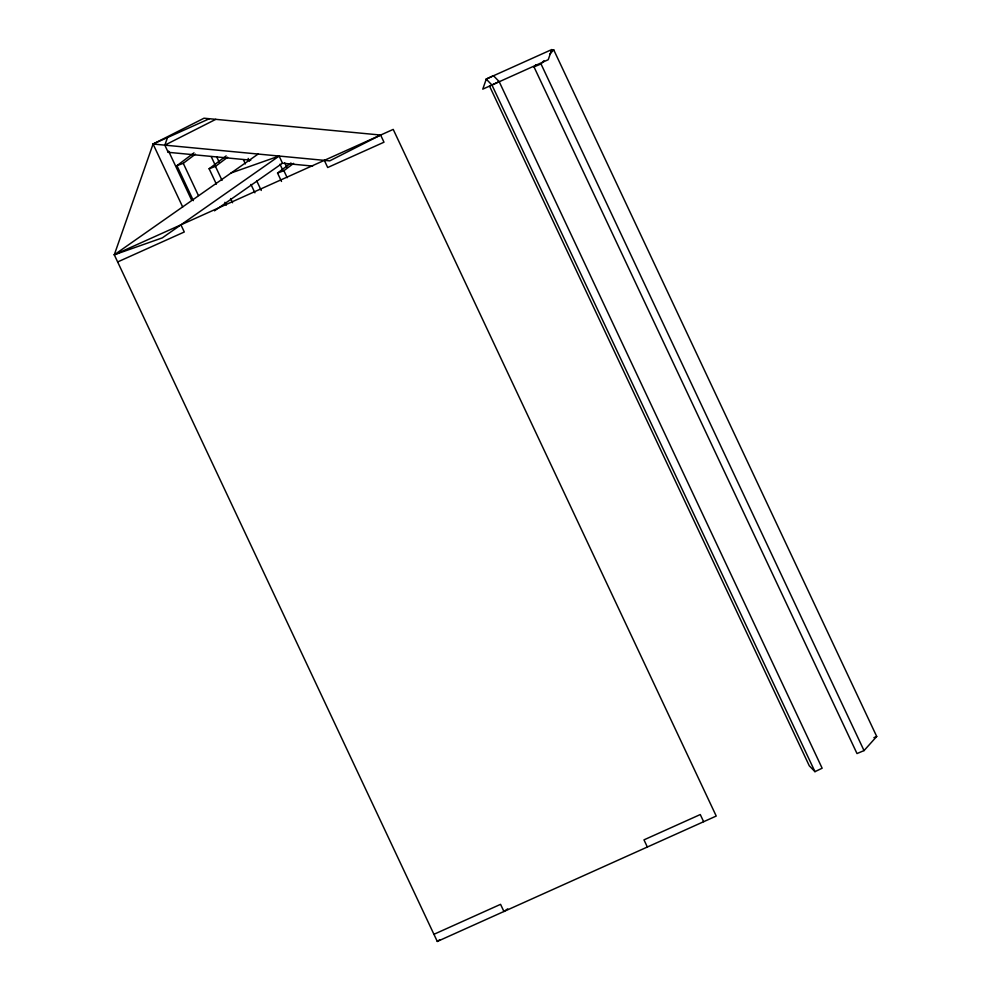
<?xml version="1.0" encoding="UTF-8"?>
<svg xmlns="http://www.w3.org/2000/svg" width="991" height="991" viewBox="0 0 991 991"><rect width="100%" height="100%" fill="white"/><g stroke="black" fill="none" stroke-linecap="round" stroke-linejoin="round"><path stroke-width="1.49" d="M258.118 154.051L114.287 254.798L393.216 129.4L716.233 816.051L437.291 941.45L114.287 254.798L153.072 144.029L203.997 118.214L380.631 135.049L383.988 142.208L327.699 167.516L324.33 160.369M250.773 160.183L168.197 152.304L164.84 145.157L167.504 137.551M168.197 152.304L168.606 151.165L191.659 200.182M550.897 50.999L553.709 49.81L876.713 736.474L864.028 750.596L857.004 753.556L534 66.892L535.945 64.725M534 66.892L541.012 63.944L543.948 60.686M549.807 54.158L553.709 49.81M193.381 200.64L176.943 165.67L193.988 152.837M176.943 165.67L183.273 163.317L195.45 154.15M216.36 184.128L209.126 168.743L226.183 155.909M209.126 168.743L215.456 166.389L227.645 157.222M281.506 181.452L277.554 173.053L290.958 162.97M277.554 173.053L283.884 170.7L293.633 163.366M312.623 166.079L282.485 163.205L279.128 156.058L162.326 237.865L114.287 254.798M214.502 210.823L282.485 163.205M437.291 941.45L439.818 939.679M507.714 908.846L503.936 911.497L500.566 904.337L433.934 934.302M164.84 145.157L215.765 119.341M380.631 135.049L329.706 160.876L153.072 144.029L182.678 206.97M499.142 81.572L493.456 75.7L486.259 79.144L491.945 85.003L499.142 81.572L822.146 768.223L814.961 771.667L809.275 765.795L489.554 86.13M153.072 144.029L209.374 118.722M117.644 261.946L184.289 231.993L180.919 224.833M873.913 737.651L876.713 736.474M231.076 172.979L279.128 156.058M541.012 63.944L864.028 750.596M491.945 85.003L814.961 771.667M703.635 821.712L700.278 814.552L643.977 839.86L647.346 847.02M284.739 162.883L286.721 167.083M283.884 170.7L287.179 177.699M279.982 164.196L282.621 169.795M248.171 158.399L249.484 161.199M256.632 180.659L261.24 190.458M243.414 159.712L245.384 163.911M250.958 184.413L254.91 192.811M216.645 156.727L219.271 162.313M211.232 156.64L215.171 165.026M215.456 166.389L222.034 180.374M230.593 198.559L232.563 202.746M224.92 202.313L226.233 205.1M183.273 163.317L198.398 195.487M486.321 78.983L482.766 89.14L548.234 59.708L551.789 49.55L486.321 78.983"/></g></svg>
